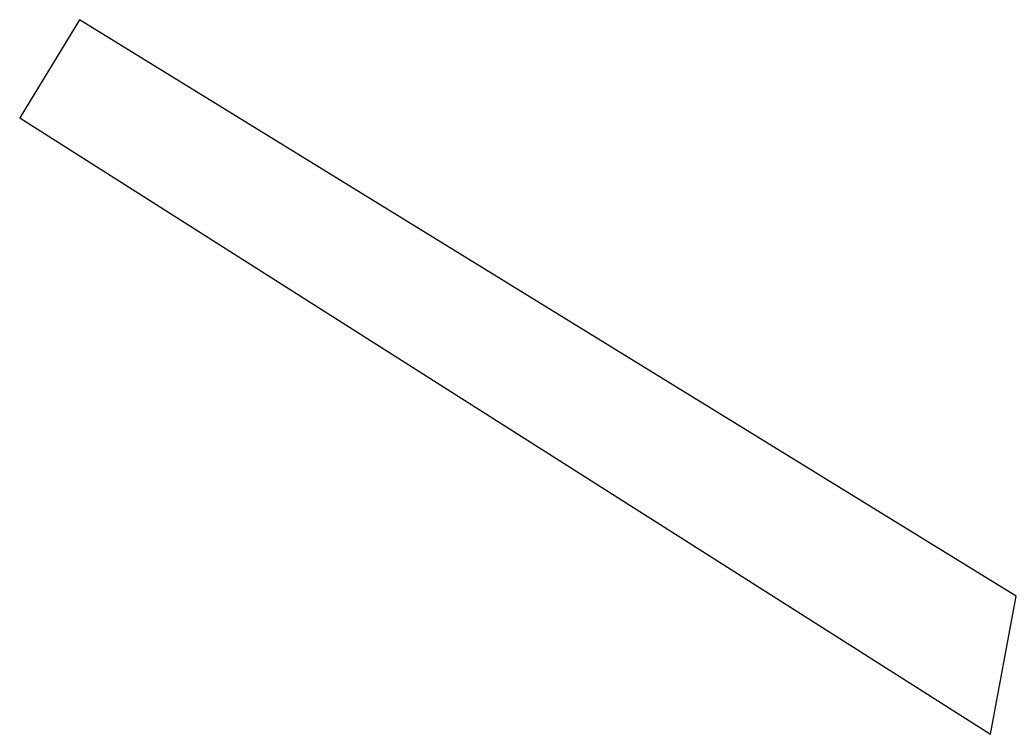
# Model space of a CAD drawing. Header units: millimetres. Extents: x 612756 to 612817.7, y 1318159.5 to 1318203.7.
import ezdxf

# ---------------------------------------------------------------- set-up
doc = ezdxf.new("R2010")
doc.units = ezdxf.units.MM

msp = doc.modelspace()

# ---------------------------------------------------------------- linework, layer by layer
at = {"color": 7, "lineweight": 30, "ltscale": 0.5, "flags": 128}
msp.add_lwpolyline([(612759.711, 1318203.731), (612756.012, 1318197.673), (612816.1, 1318159.503), (612817.689, 1318168.042), (612759.711, 1318203.731)], dxfattribs=at)

doc.saveas('drawing.dxf')
